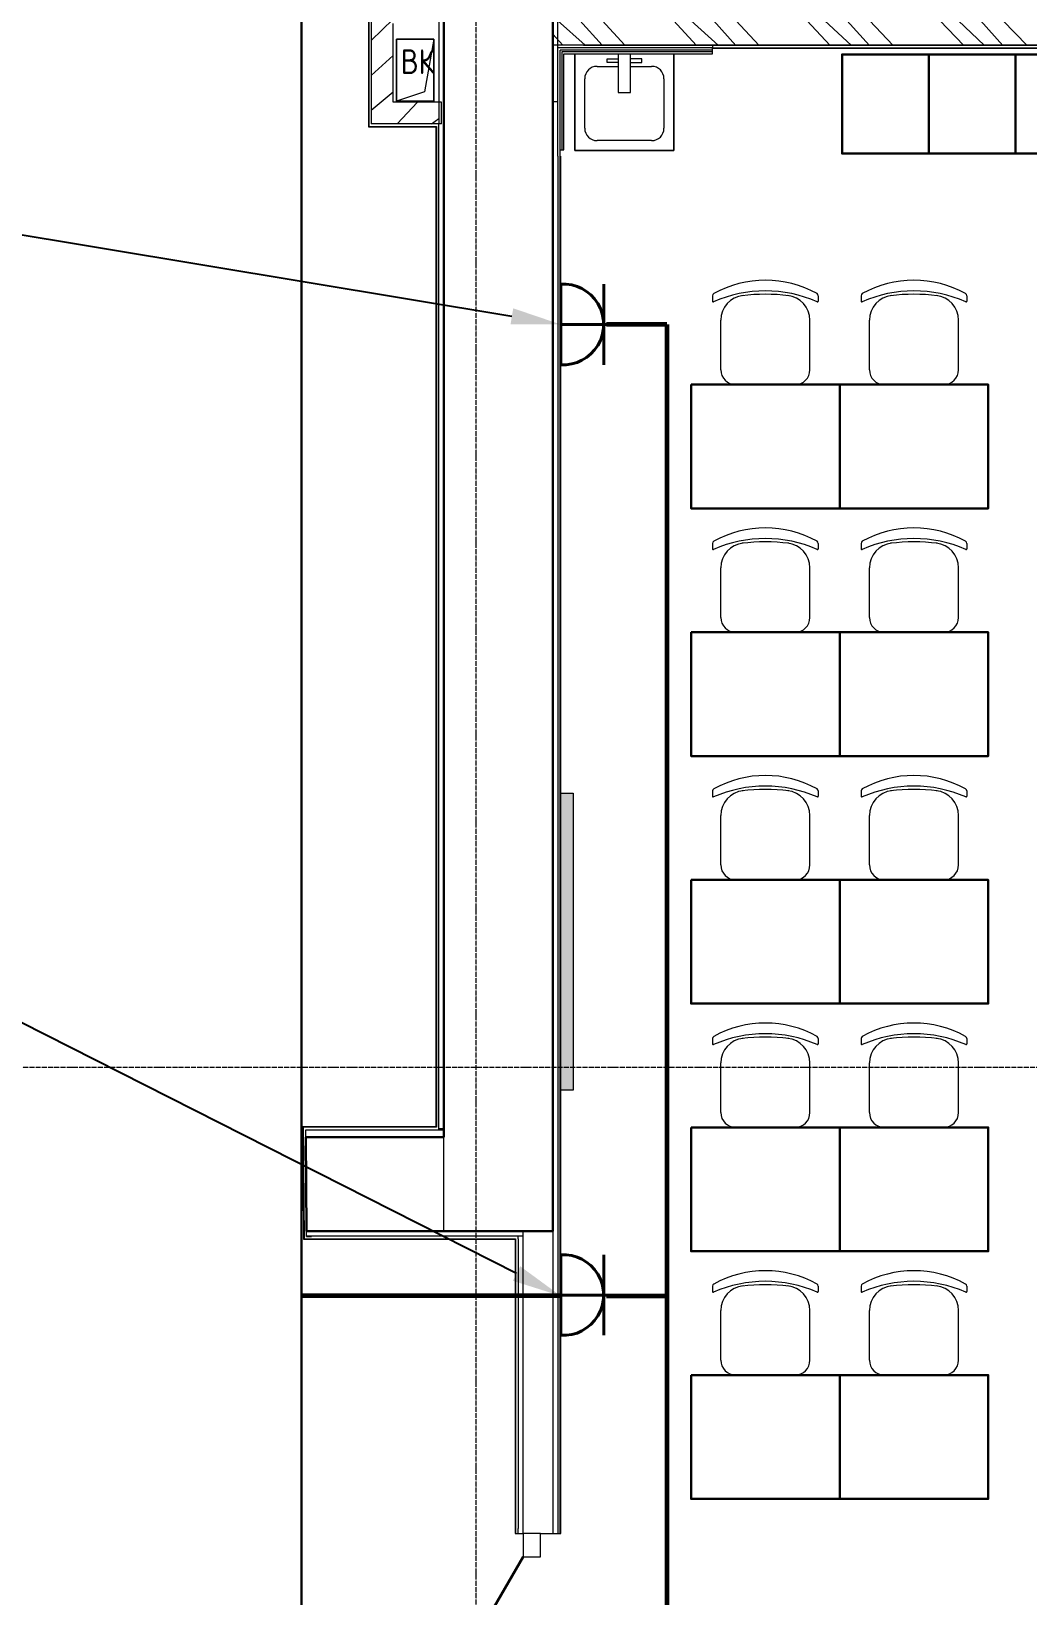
# Model space of a CAD drawing. Header units: millimetres. Extents: x -32 to 417638015, y -35 to 175284279.
# Drawn here: x 417178952 to 417182976, y 175242510 to 175248828 of the extents above; entities that cross this region are included whole.
import ezdxf
from ezdxf import colors
from ezdxf.entities.mleader import LeaderData, LeaderLine
from ezdxf.math import Vec2, Vec3

# ---------------------------------------------------------------- set-up
doc = ezdxf.new("R2010")
doc.units = ezdxf.units.MM
doc.linetypes.add('ADSK_Линия сетки', pattern=[25, 20, -2.5, 0, -2.5])
for name, color, linetype, lineweight in [('_ЭМ_гофра', 5, 'Continuous', 60), ('_ЭМ_ТХобщее_слой', 7, 'Continuous', 30), ('Аннотация', 7, 'Continuous', 18), ('Двери', 7, 'Continuous', 9), ('Обобщенные модели', 7, 'Continuous', 18), ('Оси', 253, 'Continuous', 9), ('Сантехника', 7, 'Continuous', 18), ('Стены внутренние', 7, 'Continuous', 18), ('Стены несущие', 7, 'Continuous', 30), ('Стены отделка', 7, 'Continuous', 30), ('Стены перегородки', 7, 'Continuous', 30), ('Стены штриховка', 7, 'Continuous', 9), ('ТХ', 5, 'Continuous', 0), ('ШТРИХОВКА', 252, 'Continuous', 15), ('ЭМ', 5, 'Continuous', 40), ('ЭМ_Лоток 1_2', 162, 'Continuous', 30)]:
    doc.layers.add(name, color=color, linetype=linetype, lineweight=lineweight)
doc.layers.add('_ЭМ_Надписи', color=7, linetype='Continuous')
doc.layers.add('ЭОМ_Лотки рабочие', color=5, linetype='Continuous')
doc.styles.add('GOST Common_4', font='GOST_Common.ttf', dxfattribs={"width": 0.9, "height": 199.9999999999999})
doc.styles.add('ЭОМ', font='isocpeur.ttf', dxfattribs={"width": 0.85, "height": 250})
doc.linetypes.add('Cable in the tray', pattern='A,5,[130,ltypeshp.shx,S=1,R=0,X=0,Y=0],1.5,[130,ltypeshp.shx,S=1.5,R=90,X=0,Y=-1],1,[130,ltypeshp.shx,S=1,R=0,X=0.5,Y=0],5', length=12.5)
pattern_1 = [(45, (507.3426762534655, 158.9018102923892), (-70.71067811865476, 70.71067811865476), [])]

# ---------------------------------------------------------------- blocks, each defined once
blk = doc.blocks.new('Стул ученич штабелир №5-7')
at = {"color": 0, "linetype": 'ByBlock', "lineweight": -2}
for p, q in [((-120.064222017827, -6.874120663269423e-05), (120.064222017827, 6.874120663269423e-05)), ((-120.0642220180016, -6.874130849610083e-05), (120.0642220177106, 6.874110476928763e-05)), ((-179.935777982173, -59.99993125879337), (-179.935777982173, -260.3112319844695)), ((-179.9357779823476, -59.99993125888795), (-179.9357779823476, -260.3112319845714)), ((180.064222017827, -59.99993125879337), (180.064222017827, -260.3112319844695)), ((180.0642220177106, -59.99993125888795), (180.0642220177106, -260.3112319845714)), ((-213.4357779821148, -359.0004116515302), (-213.4357779821148, -337.3406056039639)), ((-213.4357779822894, -359.0004116516247), (-213.4357779822894, -337.3406056040585)), ((213.564222017827, -359.0004116515302), (213.564222017827, -337.3406056039639)), ((213.5642220176524, -359.0004116516247), (213.5642220176524, -337.3406056040585))]:
    blk.add_line(p, q, dxfattribs=at)
for centre, radius, start, end in [((-119.9357779822312, -59.99993125879337), 60.00000000000227, 90, 180), ((-119.9357779823476, -59.99993125885157), 59.99999999995964, 90, 180), ((120.0642220178852, -59.99993125879337), 60.00000000000227, 0, 90), ((120.0642220177106, -59.99993125885157), 59.99999999995964, 0, 90), ((-79.93577798217302, -260.3112319844549), 100.0000000000176, 180, 264.2584419996841), ((-79.93577798234764, -260.3112319845568), 100.0000000000176, 180, 264.2584419996841), ((80.06422201782698, -260.3112319844549), 100.0000000000176, 275.7415580003159, 0), ((80.06422201765236, -260.3112319845568), 100.0000000000176, 275.7415580003159, 0), ((-210.435777982173, -337.3406056039494), 2.999999999983853, 63.89783268162118, 180), ((-210.4357779823476, -337.340605604044), 2.999999999983853, 63.89783268162118, 180), ((-203.435777982173, -359.0004116515447), 9.999999999989248, 180, 238.068250632605), ((-203.4357779823476, -359.0004116516466), 9.999999999989248, 180, 238.068250632605), ((0.06422201782697812, 142.3201924452005), 520.8201237039044, 246.3195110063149, 293.6804889936851), ((0.06422201765235513, 142.3201924450987), 520.8201237039044, 246.3195110063149, 293.6804889936851), ((0.06422201782697812, 9.04909030158342), 430.5490215606072, 240.9916647866204, 299.0083352133797), ((0.06422201765235513, 9.049090301488832), 430.5490215606072, 240.9916647866204, 299.0083352133797), ((0.06422201782697812, 435.5341415462426), 800.3966485555333, 263.2469772545854, 276.7530227454146), ((0.06422201765235513, 435.5341415461407), 800.3966485555333, 263.2469772545854, 276.7530227454146), ((203.564222017827, -359.0004116515447), 9.999999999989248, 301.931749367395, 0), ((203.5642220176524, -359.0004116516466), 9.999999999989248, 301.931749367395, 0), ((210.564222017827, -337.3406056039494), 2.999999999983853, 0, 116.1021673183788), ((210.5642220176524, -337.340605604044), 2.999999999983853, 0, 116.1021673183788)]:
    blk.add_arc(centre, radius, start, end, dxfattribs=at)
blk = doc.blocks.new('ТХ 3 этаж')
at = {"lineweight": 0}
h = blk.add_hatch(color=8, dxfattribs=at)
h.dxf.hatch_style = 1
h.paths.add_polyline_path([(56709.33393435797, 14091.78843704867), (56759.33393435797, 14091.78843704867), (56759.33393435797, 12891.78843704867), (56709.33393435797, 12891.78843704867)])
at = {"color": 8}
for points in [[(58195.99064438831, 17075.29620577686), (57845.99064438831, 17075.29620577686), (57845.99064438831, 16675.29620577686), (58195.99064438831, 16675.29620577686), (58195.99064438831, 17075.29620577686)], [(58545.99064438831, 17075.29620577686), (58195.99064438831, 17075.29620577686), (58195.99064438831, 16675.29620577686), (58545.99064438831, 16675.29620577686), (58545.99064438831, 17075.29620577686)], [(58895.99064438831, 17075.29620577686), (58545.99064438831, 17075.29620577686), (58545.99064438831, 16675.29620577686), (58895.99064438831, 16675.29620577686), (58895.99064438831, 17075.29620577686)]]:
    blk.add_lwpolyline(points, dxfattribs=at)
for points in [[(57235.99064438784, 15741.78843704873), (57835.99064438784, 15741.78843704873), (57835.99064438784, 15241.78843704867), (57235.99064438784, 15241.78843704867)], [(57835.99064438831, 15741.78843704873), (58435.99064438831, 15741.78843704873), (58435.99064438831, 15241.78843704867), (57835.99064438831, 15241.78843704867)], [(57235.99064438784, 14741.78843704873), (57835.99064438784, 14741.78843704873), (57835.99064438784, 14241.78843704867), (57235.99064438784, 14241.78843704867)], [(57835.99064438831, 14741.78843704873), (58435.99064438831, 14741.78843704873), (58435.99064438831, 14241.78843704867), (57835.99064438831, 14241.78843704867)], [(57235.99064438784, 13741.78843704873), (57835.99064438784, 13741.78843704873), (57835.99064438784, 13241.78843704867), (57235.99064438784, 13241.78843704867)], [(57835.99064438831, 13741.78843704873), (58435.99064438831, 13741.78843704873), (58435.99064438831, 13241.78843704867), (57835.99064438831, 13241.78843704867)], [(57235.99064438784, 12741.78843704826), (57835.99064438784, 12741.78843704826), (57835.99064438784, 12241.78843704821), (57235.99064438784, 12241.78843704821)], [(57835.99064438831, 12741.78843704826), (58435.99064438831, 12741.78843704826), (58435.99064438831, 12241.78843704821), (57835.99064438831, 12241.78843704821)], [(57235.99064438784, 11741.78843704826), (57835.99064438784, 11741.78843704826), (57835.99064438784, 11241.78843704821), (57235.99064438784, 11241.78843704821)], [(57835.99064438831, 11741.78843704826), (58435.99064438831, 11741.78843704826), (58435.99064438831, 11241.78843704821), (57835.99064438831, 11241.78843704821)]]:
    blk.add_lwpolyline(points, close=True, dxfattribs=at)
at = {"color": 8, "lineweight": 0}
blk.add_lwpolyline([(56709.33393435797, 14091.78843704867), (56759.33393435797, 14091.78843704867), (56759.33393435797, 12891.78843704867), (56709.33393435797, 12891.78843704867), (56709.33393435797, 14091.78843704867)], dxfattribs=at)
at = {"layer": 'ТХ', "color": 8, "lineweight": 0, "rotation": 180}
for p in [(57535.99064438738, 15741.78843704873), (58135.99064438831, 15741.78843704873), (57535.99064438738, 14741.78843704873), (58135.99064438831, 14741.78843704873), (57535.99064438738, 13741.78843704826), (58135.99064438831, 13741.78843704826), (57535.99064438738, 12741.78843704826), (58135.99064438831, 12741.78843704826), (57535.99064438738, 11741.78843704826), (58135.99064438831, 11741.78843704826)]:
    blk.add_blockref('Стул ученич штабелир №5-7', p, dxfattribs=at)
blk = doc.blocks.new('План 3 этажа')
at = {"layer": 'Стены внутренние', "lineweight": 9}
h = blk.add_hatch(dxfattribs=at)
h.set_pattern_fill('FP_4', color=8, style=0, pattern_type=2)
h.set_pattern_definition(pattern_1)
h.paths.add_polyline_path([(49021.40668829338, 16913.05226332141), (49021.40668829338, 17407.05226332142), (48933.40668829338, 17407.05226332141), (48933.40668829338, 16913.05226332141), (48936.32561471366, 16913.05226332141)])
h = blk.add_hatch(dxfattribs=at)
h.set_pattern_fill('FP_4', color=8, style=0, pattern_type=2)
h.set_pattern_definition(pattern_1)
h.paths.add_polyline_path([(49206.43868048844, 16913.05226332141), (49206.00484642951, 17001.05226332142), (49021.40668829338, 17001.05226332142), (49021.40668829338, 16913.05226332141), (49198.85730173084, 16913.05226332141)])
at = {"layer": 'Стены штриховка'}
h = blk.add_hatch(dxfattribs=at)
h.set_pattern_fill('ANSI34', color=8, scale=20, angle=90)
h.set_pattern_definition([(135, (58098.42798408953, -6691.661615874392), (-269.4076836320746, -269.4076836320746), []), (135, (58098.42798408953, -6601.859015874393), (-269.4076836320746, -269.4076836320746), []), (135, (58098.42798408953, -6512.05641587439), (-269.4076836320746, -269.4076836320746), []), (135, (58098.42798408953, -6422.253615874392), (-269.4076836320746, -269.4076836320746), [])])
h.paths.add_polyline_path([(55534.3381140079, 17329.49696955584), (49666.43868048757, 17330.83838412565), (49666.43868048757, 17230.83838412564), (55534.3381140079, 17229.49696955584)])
at = {"layer": 'Двери', "color": 8}
for p, q in [((49616.43868048757, 11220.83838412563), (49546.43868048757, 11220.83838412563)), ((49546.43868048757, 11220.83838412563), (49546.43868048757, 11125.83838412563)), ((49616.43868048757, 11125.83838412563), (49616.43868048757, 11220.83838412563)), ((49546.43868048757, 11125.83838412563), (49616.43868048757, 11125.83838412563))]:
    blk.add_line(p, q, dxfattribs=at)
at = {"layer": 'Двери', "color": 8, "lineweight": 30}
blk.add_line((49546.43868048757, 11125.83838412563), (49398.93868048757, 10870.36089000923), dxfattribs=at)
at = {"layer": 'Обобщенные модели', "color": 8}
for p, q in [((49035.41111339768, 17005.82326462791), (49035.41111339768, 17255.82326462792)), ((49035.41111339768, 17255.82326462792), (49185.41111339768, 17255.82326462792)), ((49185.41111339768, 17255.82326462792), (49035.41111339768, 17255.82326462792)), ((49035.41111339768, 17255.82326462792), (49035.41111339768, 17005.82326462791)), ((49185.41111339768, 17255.82326462792), (49147.91111339769, 17043.32326462792)), ((49185.41111339768, 17255.82326462792), (49185.41111339768, 17005.82326462791)), ((49185.41111339768, 17005.82326462791), (49185.41111339768, 17255.82326462792)), ((49147.91111339769, 17043.32326462792), (49035.41111339768, 17005.82326462791)), ((49185.41111339768, 17005.82326462791), (49035.41111339768, 17005.82326462791)), ((49035.41111339768, 17005.82326462791), (49185.41111339768, 17005.82326462791))]:
    blk.add_line(p, q, dxfattribs=at)
for radius, start, end in [(2.500000000000002, 0, 180), (2.499999999999998, 119.9999999999582, 180), (2.500000000000002, 180, 0), (2.499999999999999, 240.0000000000418, 345.0000000000325), (2.500000000000002, 14.99999999996748, 90)]:
    blk.add_arc((49110.41111339768, 17130.82326462792), radius, start, end, dxfattribs=at)
at = {"layer": 'Оси', "color": 8, "linetype": 'ADSK_Линия сетки'}
for p, q in [((49356.9080292919, -3523.687778418685), (49356.90802929195, 43515.24606842788)), ((-10051.77423916385, 13103.90181029199), (56512.195554265, 13103.90181029178))]:
    blk.add_line(p, q, dxfattribs=at)
at = {"layer": 'Сантехника', "color": 8}
for p, q in [((49755.43195326085, 17195.83838412562), (49755.43195326085, 16805.83838412563)), ((49755.43195326085, 16805.83838412563), (49755.43195326085, 17195.83838412562)), ((49930.43190065349, 17195.83838412562), (49930.43190065349, 17040.82546865056)), ((49980.43200586826, 17040.82546865056), (49980.43200586826, 17195.83838412563)), ((50155.43195326085, 16805.83838412563), (50155.43195326085, 17195.83838412563)), ((50155.43195326085, 17195.83838412563), (50155.43195326085, 16805.83838412563)), ((49845.43195326086, 17145.83912279499), (49930.43190065349, 17145.83912279499)), ((49885.43195326085, 17175.83840668907), (49930.43190065349, 17175.83840668907)), ((49885.43195326085, 17160.83838976612), (49885.43195326085, 17175.83840668907)), ((49930.43190065349, 17160.83838976612), (49885.43195326085, 17160.83838976612)), ((50025.43200586826, 17175.83837343876), (49980.43200586826, 17175.83837343876)), ((49980.43200586826, 17160.83837848629), (50025.43200586826, 17160.83837848629)), ((49980.43200586826, 17145.83912279499), (50065.43121525395, 17145.83912279499)), ((50025.43200586826, 17160.83837848629), (50025.43200586826, 17175.83837343876)), ((49795.43195326085, 16895.83764545213), (49795.43195326085, 17095.83912279498)), ((50115.43121525395, 17095.83912279499), (50115.43121525395, 16895.83764545213)), ((49930.43190065349, 17040.82546865056), (49980.43200586826, 17040.82546865056)), ((50065.43121525395, 16845.83764545213), (49845.43195326084, 16845.83764545213)), ((49755.43195326085, 16805.83838412563), (50155.43195326085, 16805.83838412563)), ((50155.43195326085, 16805.83838412563), (49755.43195326085, 16805.83838412563))]:
    blk.add_line(p, q, dxfattribs=at)
for centre, radius, start, end in [((49845.43195326086, 17095.83912279498), 50.00000000000545, 90, 180), ((50065.43121525395, 17095.83912279499), 50.00000000000004, 0, 90), ((49845.43195326084, 16895.83764545213), 49.99999999999496, 180, 270), ((50065.43121525395, 16895.83764545213), 49.99999999999994, 270, 0)]:
    blk.add_arc(centre, radius, start, end, dxfattribs=at)
at = {"layer": 'Стены несущие', "color": 8}
for p, q in [((49226.43868048751, 18744.47435484625), (49226.43868048757, 12820.83838412564)), ((49666.43868048757, 12440.83838412564), (49666.43868048757, 18744.47435484625)), ((49226.43868048757, 12820.83838412564), (48668.83088538499, 12820.83838412564)), ((48668.83088538499, 12820.83838412564), (48671.93473639118, 12440.83838412564)), ((48671.93473639118, 12440.83838412564), (49666.43868048757, 12440.83838412564))]:
    blk.add_line(p, q, dxfattribs=at)
at = {"layer": 'Стены отделка', "color": 8, "lineweight": 9}
for p, q in [((49226.43868048838, 12856.20157651869), (49226.43868048838, 18744.47435484625)), ((48921.40668829333, 17417.0522633214), (48921.40668829333, 16903.05226332139)), ((48933.40668829333, 17407.0522633214), (48933.40668829333, 16913.05226332139)), ((49206.43868048838, 17417.0522633214), (49206.43868048838, 16913.05226332139)), ((49021.40668829333, 17001.05226332139), (49021.40668829333, 17319.0522633214)), ((49686.43868048757, 16783.33838412563), (49686.43868048757, 17355.83838412564)), ((50311.43868048757, 17220.83838412562), (49686.43868048757, 17220.83838412563)), ((49711.43868048757, 16808.33838412563), (49711.43868048757, 17195.83838412563)), ((49711.43868048757, 17195.83838412563), (50311.43868048757, 17195.83838412562)), ((49790.18984926242, 17230.83838412562), (55534.73165081354, 17230.83838412561)), ((50311.43868048757, 17230.83838412562), (50311.43868048757, 17220.83838412563)), ((50311.43868048757, 17195.83838412562), (50311.43868048757, 17218.83838412563)), ((50311.43868048757, 17218.83838412562), (55273.74999199738, 17218.83838412562)), ((49216.43868048838, 17001.05226332139), (49021.40668829333, 17001.05226332139)), ((49216.43868048838, 16913.05226332139), (49216.43868048838, 17001.05226332139)), ((49666.43868048751, 17003.90181029223), (49686.43868048751, 17003.90181029223)), ((48923.40668829333, 16901.05226332139), (49194.43868048838, 16901.05226332139)), ((49216.43868048838, 16913.05226332139), (48933.40668829333, 16913.05226332139)), ((49194.43868048838, 16901.0522633214), (49194.43868048838, 12862.83838412564)), ((49698.43868048757, 16808.33838412563), (49711.43868048757, 16808.33838412563)), ((49698.43868048751, 11220.83838412563), (49698.43868048757, 16783.33838412563)), ((48656.50376393291, 12860.83838412564), (48660.17937696661, 12410.83838412564)), ((49194.43868048838, 12862.83838412564), (48658.48749459058, 12862.83838412564)), ((48668.58584451606, 12850.83838412564), (49226.43868048757, 12850.83838412564)), ((48672.10310863075, 12420.2248137894), (48668.58584451606, 12850.83838412564)), ((49206.43868048838, 12850.83838412564), (49206.43868048838, 12862.83838412564)), ((49206.43868048838, 12856.20157651869), (49226.43868048838, 12856.20157651869)), ((48662.19577974011, 12408.83838412564), (49514.43868048757, 12408.83838412564)), ((49547.01675025874, 12420.83838412564), (48672.09809697047, 12420.83838412564)), ((48672.10310863075, 12420.2248137894), (48692.10244149715, 12420.38816891951)), ((48692.10244149715, 12420.38816891951), (48692.09876412631, 12420.83838412564)), ((49514.43868048757, 12408.83838412564), (49514.43868048757, 11220.83838412563)), ((49526.43868048757, 12410.83838412564), (49526.43868048757, 12420.83838412564)), ((49547.01675025874, 12420.83838412564), (49547.01675025874, 12440.83838412564)), ((49514.43868048757, 11220.83838412563), (49546.43868048757, 11220.83838412563)), ((49526.43868048757, 11220.83838412563), (49526.43868048757, 11240.83838412564)), ((49666.43868048757, 11220.83838412563), (49698.43868048751, 11220.83838412563)), ((49686.43868048751, 11240.83838412564), (49686.43868048751, 11220.83838412563))]:
    blk.add_line(p, q, dxfattribs=at)
at = {"layer": 'Стены перегородки', "color": 8, "lineweight": 18}
for p, q in [((49546.43868048757, 11220.83838412563), (49546.43868048757, 12440.83838412564)), ((49666.43868048757, 12440.83838412564), (49666.43868048757, 11220.83838412563)), ((49616.43868048757, 11220.83838412563), (49666.43868048757, 11220.83838412563))]:
    blk.add_line(p, q, dxfattribs=at)
at = {"layer": 'Стены штриховка', "color": 8}
for p, q in [((48923.40668829333, 17419.0522633214), (48923.40668829333, 16901.05226332139)), ((55494.93253550463, 17230.83838412562), (49666.43868048751, 17230.83838412564)), ((49696.43868048751, 11220.83838412563), (49696.43868048757, 17210.83838412563)), ((50311.43868048757, 17210.83838412563), (49696.43868048757, 17210.83838412563)), ((49702.43868048757, 17204.83838412563), (49702.43868048757, 16808.33838412563)), ((50311.43868048757, 17204.83838412562), (49702.43868048757, 17204.83838412563)), ((50311.43868048757, 17220.83838412563), (50311.43868048757, 17218.83838412563)), ((50311.43868048757, 17220.83838412586), (55275.74999199732, 17220.83838412586)), ((48921.40668829333, 16903.05226332139), (49196.43868048838, 16903.05226332139)), ((48921.40668829333, 16903.05226332139), (48921.40668829333, 16901.05226332139)), ((48921.40668829333, 16901.05226332139), (48923.40668829333, 16901.05226332139)), ((49196.43868048838, 16903.05226332139), (49196.43868048838, 12860.83838412564)), ((49206.43868048838, 12862.83838412564), (49206.43868048838, 16913.05226332139)), ((49696.43868048757, 16808.33838412563), (49698.43868048757, 16808.33838412563)), ((49686.43868048757, 16783.33838412563), (49686.43868048751, 11240.83838412564)), ((48658.48749459058, 12862.83838412564), (48656.48742787499, 12862.83838412564)), ((48656.48742787499, 12862.83838412564), (48656.50376393291, 12860.83838412564)), ((49196.43868048838, 12860.83838412564), (48656.50376393291, 12860.83838412564)), ((48658.48749459058, 12862.83838412564), (48662.19577974011, 12408.83838412564)), ((49226.43868048757, 12440.83838412564), (49226.43868048757, 12820.83838412564)), ((48660.17937696661, 12410.83838412564), (49516.43868048757, 12410.83838412564)), ((48660.17937696661, 12410.83838412564), (48660.19571302453, 12408.83838412564)), ((48660.19571302453, 12408.83838412564), (48662.19577974011, 12408.83838412564)), ((49516.43868048757, 12410.83838412564), (49516.43868048757, 11220.83838412563)), ((49526.43868048757, 12410.83838412564), (49526.43868048757, 11240.83838412564))]:
    blk.add_line(p, q, dxfattribs=at)
at = {"layer": 'ЭОМ_Лотки рабочие'}
blk.add_blockref('ТХ 3 этаж', (-7010.895253870607, 118.5421783487909), dxfattribs=at)
at = {"layer": 'Аннотация', "color": 8, "lineweight": 9, "insert": (49052.2444133276, 17214.90787726496), "char_height": 100, "width": 156.348, "attachment_point": 1, "line_spacing_factor": 1.022765581104984, "style": 'GOST Common_4'}
blk.add_mtext('\\pxt3.6,7.2,10.8,14.4,18,21.6,25.2,28.8,32.4,36,39.6,43.2,46.8,50.4,54,57.6,61.2,64.8,68.4,72,75.6,79.2,82.8,86.4,90,93.6,97.2,100.8,104.4,108,111.6,115.2;{ВК}', dxfattribs=at)
blk = doc.blocks.new('_ЭМ_ТХ2_3 этаж_нов')
at = {"lineweight": 0}
h = blk.add_hatch(color=8, dxfattribs=at)
h.dxf.hatch_style = 1
h.paths.add_polyline_path([(55691.53065119567, 14056.42880510548), (55741.53065119567, 14056.42880510548), (55741.53065119567, 12856.42880510548), (55691.53065119567, 12856.42880510548)])
at = {"color": 8}
for points in [[(57178.18736122601, 17039.93657383363), (56828.18736122601, 17039.93657383364), (56828.18736122601, 16639.93657383364), (57178.18736122601, 16639.93657383363), (57178.18736122601, 17039.93657383363)], [(57528.18736122601, 17039.93657383363), (57178.18736122601, 17039.93657383363), (57178.18736122601, 16639.93657383363), (57528.18736122601, 16639.93657383363), (57528.18736122601, 17039.93657383363)], [(57878.18736122601, 17039.93657383363), (57528.18736122601, 17039.93657383363), (57528.18736122601, 16639.93657383363), (57878.18736122601, 16639.93657383363), (57878.18736122601, 17039.93657383363)]]:
    blk.add_lwpolyline(points, dxfattribs=at)
for points in [[(56218.18736122554, 15706.42880510553), (56818.18736122554, 15706.42880510553), (56818.18736122554, 15206.42880510542), (56218.18736122554, 15206.42880510542)], [(56818.18736122601, 15706.42880510553), (57418.18736122601, 15706.42880510553), (57418.18736122601, 15206.42880510542), (56818.18736122601, 15206.42880510542)], [(56218.18736122554, 14706.42880510553), (56818.18736122554, 14706.42880510553), (56818.18736122554, 14206.42880510542), (56218.18736122554, 14206.42880510542)], [(56818.18736122601, 14706.42880510553), (57418.18736122601, 14706.42880510553), (57418.18736122601, 14206.42880510542), (56818.18736122601, 14206.42880510542)], [(56218.18736122554, 13706.42880510553), (56818.18736122554, 13706.42880510553), (56818.18736122554, 13206.42880510542), (56218.18736122554, 13206.42880510542)], [(56818.18736122601, 13706.42880510553), (57418.18736122601, 13706.42880510553), (57418.18736122601, 13206.42880510542), (56818.18736122601, 13206.42880510542)], [(56218.18736122554, 12706.42880510506), (56818.18736122554, 12706.42880510506), (56818.18736122554, 12206.42880510496), (56218.18736122554, 12206.42880510496)], [(56818.18736122601, 12706.42880510506), (57418.18736122601, 12706.42880510506), (57418.18736122601, 12206.42880510496), (56818.18736122601, 12206.42880510496)], [(56218.18736122554, 11706.42880510506), (56818.18736122554, 11706.42880510506), (56818.18736122554, 11206.42880510496), (56218.18736122554, 11206.42880510496)], [(56818.18736122601, 11706.42880510506), (57418.18736122601, 11706.42880510506), (57418.18736122601, 11206.42880510496), (56818.18736122601, 11206.42880510496)]]:
    blk.add_lwpolyline(points, close=True, dxfattribs=at)
at = {"color": 8, "lineweight": 0}
blk.add_lwpolyline([(55691.53065119567, 14056.42880510548), (55741.53065119567, 14056.42880510548), (55741.53065119567, 12856.42880510548), (55691.53065119567, 12856.42880510548), (55691.53065119567, 14056.42880510548)], dxfattribs=at)
at = {"layer": 'ТХ', "color": 8, "lineweight": 0, "rotation": 180}
for p in [(56518.18736122508, 15706.42880510553), (57118.18736122601, 15706.42880510553), (56518.18736122508, 14706.42880510553), (57118.18736122601, 14706.42880510553), (56518.18736122508, 13706.42880510506), (57118.18736122601, 13706.42880510506), (56518.18736122508, 12706.42880510506), (57118.18736122601, 12706.42880510506), (56518.18736122508, 11706.42880510506), (57118.18736122601, 11706.42880510506)]:
    blk.add_blockref('Стул ученич штабелир №5-7', p, dxfattribs=at)
blk = doc.blocks.new('1м розетка IP20')
at = {"layer": 'ЭМ', "color": 5}
for p, q in [((-10.46755168188247, 162.7321568910265), (-10.46755168192612, -162.7321568912412)), ((163.0684657593665, 162.7321568816078), (163.0684657593374, -162.7321569010965)), ((-10.46755168189702, -1.091393642127514e-10), (315.4856732268672, -3.637978807091713e-11))]:
    blk.add_line(p, q, dxfattribs=at)
blk.add_arc((0, 0), 163.0684657580474, 266.3195877734414, 93.6804122265587, dxfattribs=at)

msp = doc.modelspace()

# ---------------------------------------------------------------- linework, layer by layer
at = {"layer": '_ЭМ_гофра', "linetype": 'ByBlock'}
for points in [[(417181518.4987229, 175247644.0889433), (417181275.5226182, 175247644.0889433)], [(417181518.4987229, 175247644.0889433), (417181518.4987229, 175241034.4055442), (417185949.2474098, 175241022.5707408)], [(417181088.0226182, 175243720.4916509), (417180042.9009197, 175243720.4916509)], [(417181275.5226182, 175243720.4916509), (417181518.4987229, 175243720.4916509)]]:
    msp.add_lwpolyline(points, dxfattribs=at)
at = {"layer": 'ЭМ_Лоток 1_2', "linetype": 'Cable in the tray', "ltscale": 50}
msp.add_lwpolyline([(417180042.9009197, 175241905.7510279), (417180042.9009197, 175265085.0514085)], dxfattribs=at)

# ---------------------------------------------------------------- block references
at = {"layer": '_ЭМ_ТХобщее_слой', "lineweight": 50}
msp.add_blockref('_ЭМ_ТХ2_3 этаж_нов', (417125398.491967, 175231694.5649611), dxfattribs=at)
at = {"layer": 'ШТРИХОВКА'}
msp.add_blockref('План 3 этажа', (417131391.5839376, 175231540.6631508), dxfattribs=at)
at = {"layer": 'ЭМ'}
for p in [(417181100.4901698, 175247644.0889433), (417181100.4901698, 175243724.1741321)]:
    msp.add_blockref('1м розетка IP20', p, dxfattribs=at)

# ---------------------------------------------------------------- leaders
at = {"layer": '_ЭМ_Надписи', "color": 7, "ltscale": 5}
ml = msp.add_multileader_mtext('Standard', dxfattribs=at)
ml.set_content('{\\fGOST Common|b0|i0|c204|p34;\\W0.9;\\C256;3ЩРС-2\\fISOCPEUR|b0|i0|c204|p34;\\W0.85; Гр.5 Резерв\\P\\fGOST Common|b0|i0|c0|p34;\\W0.9;h=\\fGOST Common|b0|i0|c204|p34;1\\fGOST Common|b0|i0|c0|p34;.\\fGOST Common|b0|i0|c204|p34;8м}', color=1, style='ЭОМ')
ml.set_leader_properties()
ml.build(insert=Vec2(0, 0))
ml.multileader.update_dxf_attribs({"text_left_attachment_type": 6, "text_right_attachment_type": 6, "dogleg_length": 0, "arrow_head_size": 200})
ctx = ml.context
ctx.base_point, ctx.char_height, ctx.arrow_head_size, ctx.landing_gap_size, ctx.plane_origin = Vec3(417174666.5731717, 175248435.5661576), 250, 200, 0, Vec3(417154537.4191756, 175263570.8948482)
ctx.left_attachment, ctx.right_attachment = 6, 6
notes = []
notes.append((ctx, [(1, (1, 1, 0), (417176317.8231717, 175248435.5661576), (-1, 0), 0, [(0, [(417181090.0226182, 175247644.0889433)], 0, [])])]))
ctx.mtext.insert, ctx.mtext.width, ctx.mtext.defined_height, ctx.mtext.flow_direction = Vec3(417174666.5731717, 175248735.5661576), 2273.287500041229, 545.6159617257083, 5
ml = msp.add_multileader_mtext('Standard', dxfattribs=at)
ml.set_content('{\\fGOST Common|b0|i0|c204|p34;\\W0.9;\\C256;3ЩРС-2\\fISOCPEUR|b0|i0|c204|p34;\\W0.85; Гр.5 Резерв\\P\\fGOST Common|b0|i0|c0|p34;\\W0.9;h=\\fGOST Common|b0|i0|c204|p34;1\\fGOST Common|b0|i0|c0|p34;.\\fGOST Common|b0|i0|c204|p34;8м}', color=1, style='ЭОМ')
ml.set_leader_properties()
ml.build(insert=Vec2(0, 0))
ml.multileader.update_dxf_attribs({"text_left_attachment_type": 6, "text_right_attachment_type": 6, "dogleg_length": 0, "arrow_head_size": 200})
ctx = ml.context
ctx.base_point, ctx.char_height, ctx.arrow_head_size, ctx.landing_gap_size, ctx.plane_origin = Vec3(417174778.9266139, 175246081.5400941), 250, 200, 0, Vec3(417154537.4191756, 175259647.2975558)
ctx.left_attachment, ctx.right_attachment = 6, 6
notes.append((ctx, [(1, (1, 1, 0), (417176430.1766139, 175246081.5400941), (-1, 0), 0, [(0, [(417181090.0226182, 175243720.4916509)], 0, [])])]))
ctx.mtext.insert, ctx.mtext.width, ctx.mtext.defined_height, ctx.mtext.flow_direction = Vec3(417174778.9266139, 175246381.5400941), 2273.287500041229, 545.6159617257083, 5
for ctx, leaders in notes:
    for number, flags, end, landing, length, lines in leaders:
        leader = LeaderData()
        leader.index, (leader.has_last_leader_line, leader.has_dogleg_vector, leader.attachment_direction) = number, flags
        leader.last_leader_point, leader.dogleg_vector, leader.dogleg_length = Vec3(end), Vec3(landing), length
        for number, points, colour, breaks in lines:
            line = LeaderLine()
            line.index, line.vertices, line.color, line.breaks = number, Vec3.list(points), colors.encode_raw_color(colour), breaks
            leader.lines.append(line)
        ctx.leaders.append(leader)

doc.saveas('drawing.dxf')
